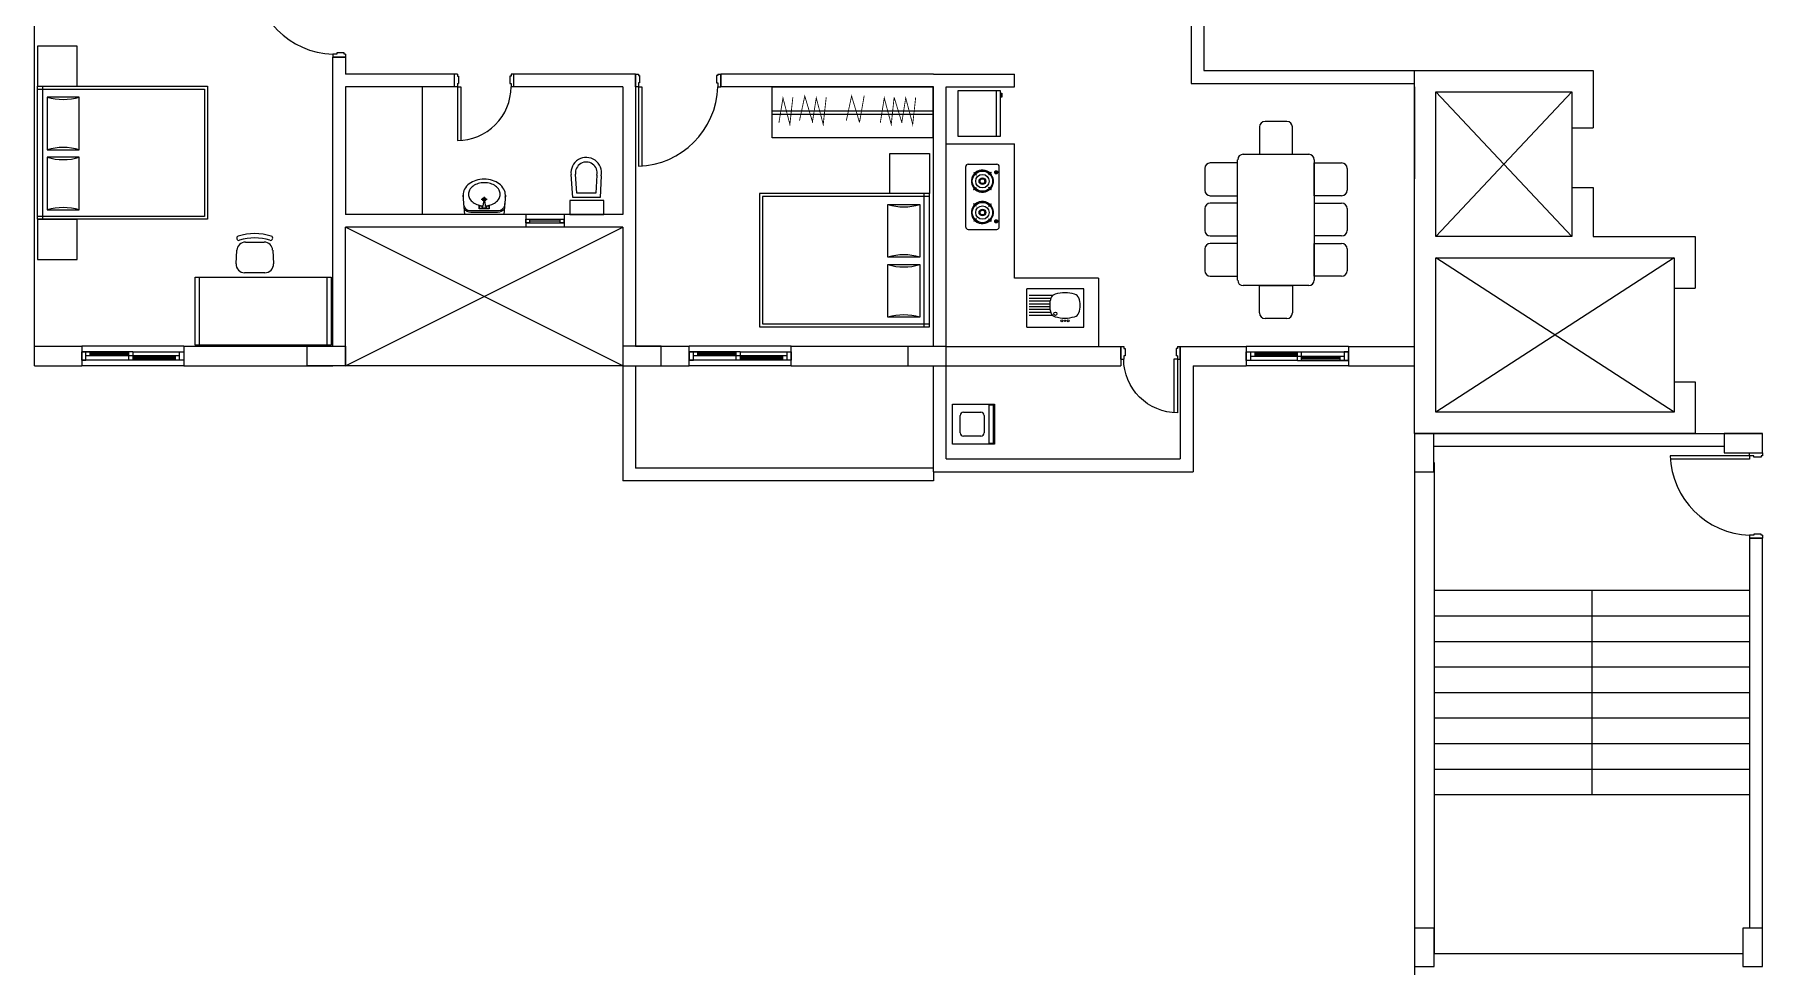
# Model space of a CAD drawing. Header units: inches. Extents: x 1 to 89, y 1 to 111.
# Drawn here: x 43.98 to 64.28, y 76.91 to 87.86 of the extents above; entities that cross this region are included whole.
import ezdxf

# ---------------------------------------------------------------- set-up
doc = ezdxf.new("R2010")
doc.units = ezdxf.units.IN
doc.header["$MEASUREMENT"] = 0
for name, color, linetype, lineweight in [('col', 250, 'Continuous', 25), ('elev 1', 252, 'Continuous', 9), ('FUR', 250, 'Continuous', 9), ('walls', 250, 'Continuous', 18)]:
    doc.layers.add(name, color=color, linetype=linetype, lineweight=lineweight)

msp = doc.modelspace()

# ---------------------------------------------------------------- linework, layer by layer
at = {"layer": 'col'}
for points in [[(47.188, 84.195), (47.638, 84.195), (47.638, 83.965), (47.188, 83.965)], [(51.344, 84.195), (50.894, 84.195), (50.894, 83.965), (51.344, 83.965)], [(54.694, 84.193), (54.244, 84.193), (54.244, 83.963), (54.694, 83.963)], [(60.194, 83.17), (60.194, 82.72), (60.424, 82.72), (60.424, 83.17)], [(63.832, 82.94), (64.282, 82.94), (64.282, 83.17), (63.832, 83.17)], [(60.195, 77.357), (60.195, 76.907), (60.425, 76.907), (60.425, 77.357)], [(64.053, 77.357), (64.052, 76.907), (64.282, 76.907), (64.283, 77.357)]]:
    msp.add_lwpolyline(points, close=True, dxfattribs=at)
at = {"layer": 'elev 1'}
for p, q in [((50.204, 85.742), (49.754, 85.742)), ((47.638, 83.965), (50.894, 85.592)), ((50.894, 83.965), (47.638, 85.592)), ((50.204, 85.592), (49.754, 85.592)), ((45.738, 84.195), (44.538, 84.195)), ((52.874, 84.195), (51.674, 84.195)), ((59.419, 84.193), (58.219, 84.193)), ((45.738, 83.965), (44.538, 83.965)), ((50.894, 83.965), (47.638, 83.965)), ((52.874, 83.965), (51.674, 83.965)), ((59.419, 83.963), (58.219, 83.963)), ((60.425, 81.327), (64.132, 81.327)), ((62.279, 81.327), (62.279, 78.927)), ((60.425, 81.027), (64.132, 81.027)), ((60.425, 80.727), (64.132, 80.727)), ((60.425, 80.427), (64.132, 80.427)), ((60.425, 80.127), (64.132, 80.127)), ((60.425, 79.827), (64.132, 79.827)), ((60.425, 79.527), (64.132, 79.527)), ((60.425, 79.227), (64.132, 79.227)), ((60.425, 78.927), (64.132, 78.927))]:
    msp.add_line(p, q, dxfattribs=at)
at = {"layer": 'FUR'}
for p, q in [((47.638, 87.626), (47.638, 87.592)), ((48.951, 87.392), (48.916, 87.392)), ((49.581, 87.367), (49.566, 87.367)), ((49.566, 87.367), (49.566, 87.282)), ((49.581, 87.392), (49.581, 87.367)), ((49.616, 87.392), (49.581, 87.392)), ((51.044, 87.242), (51.044, 87.392)), ((51.044, 87.392), (51.078, 87.392)), ((51.078, 87.392), (51.078, 87.376)), ((51.078, 87.376), (51.092, 87.376)), ((51.092, 87.29), (51.078, 87.29)), ((51.078, 87.29), (51.078, 87.242)), ((51.092, 87.376), (51.092, 87.29)), ((52.011, 87.392), (52.044, 87.392)), ((44.017, 87.249), (46.016, 87.249)), ((44.017, 85.686), (44.017, 87.249)), ((44.017, 87.216), (45.982, 87.216)), ((44.082, 85.686), (44.082, 87.249)), ((44.509, 87.121), (44.133, 87.121)), ((44.133, 87.121), (44.133, 86.503)), ((44.509, 86.503), (44.509, 87.121)), ((45.982, 87.216), (45.982, 85.719)), ((46.016, 87.249), (46.016, 85.686)), ((48.538, 87.242), (48.538, 85.742)), ((48.951, 87.242), (48.916, 87.242)), ((48.951, 87.282), (48.966, 87.282)), ((48.991, 87.242), (48.991, 86.614)), ((49.566, 87.282), (49.581, 87.282)), ((49.581, 87.282), (49.581, 87.242)), ((49.616, 87.242), (49.581, 87.242)), ((51.078, 87.242), (51.044, 87.242)), ((51.116, 87.242), (51.116, 86.31)), ((54.836, 87.201), (55.327, 87.201)), ((54.836, 86.657), (54.836, 87.201)), ((55.282, 87.201), (55.282, 86.657)), ((55.327, 87.201), (55.327, 86.657)), ((55.338, 87.168), (55.348, 87.168)), ((55.338, 87.121), (55.338, 87.168)), ((55.348, 87.121), (55.338, 87.121)), ((55.348, 87.168), (55.348, 87.121)), ((62.044, 85.483), (60.444, 87.183)), ((62.044, 87.183), (60.444, 85.483)), ((52.65, 86.962), (54.537, 86.962)), ((52.65, 86.922), (54.537, 86.922)), ((44.133, 86.503), (44.509, 86.503)), ((54.694, 86.574), (55.494, 86.574)), ((55.327, 86.657), (54.836, 86.657)), ((55.494, 84.993), (55.494, 86.574)), ((44.509, 86.414), (44.133, 86.414)), ((44.133, 86.414), (44.133, 85.796)), ((44.509, 85.796), (44.509, 86.414)), ((54.924, 85.595), (54.924, 86.305)), ((54.951, 86.332), (55.289, 86.332)), ((55.317, 85.595), (55.317, 86.305)), ((50.307, 85.94), (50.287, 86.211)), ((50.356, 85.993), (50.34, 86.216)), ((50.589, 86.205), (50.576, 85.993)), ((50.642, 86.198), (50.627, 85.94)), ((55.018, 86.232), (55.022, 86.236)), ((55.044, 86.206), (55.018, 86.232)), ((55.022, 86.236), (55.048, 86.21)), ((55.048, 86.21), (55.044, 86.206)), ((55.219, 86.239), (55.193, 86.212)), ((55.193, 86.212), (55.197, 86.208)), ((55.197, 86.208), (55.223, 86.235)), ((55.223, 86.235), (55.219, 86.239)), ((55.279, 86.223), (55.279, 86.253)), ((55.279, 86.253), (55.283, 86.253)), ((55.283, 86.223), (55.279, 86.223)), ((55.283, 86.253), (55.283, 86.223)), ((50.271, 85.907), (50.271, 85.742)), ((50.671, 85.907), (50.271, 85.907)), ((50.627, 85.94), (50.307, 85.94)), ((50.576, 85.993), (50.356, 85.993)), ((50.671, 85.742), (50.671, 85.907)), ((54.498, 85.988), (52.5, 85.988)), ((52.5, 85.988), (52.5, 84.424)), ((54.498, 85.954), (52.534, 85.954)), ((52.534, 85.954), (52.534, 84.458)), ((54.434, 84.424), (54.434, 85.988)), ((54.498, 84.424), (54.498, 85.988)), ((55.015, 86.034), (55.042, 86.061)), ((55.019, 86.03), (55.015, 86.034)), ((55.019, 85.87), (55.015, 85.866)), ((55.015, 85.866), (55.042, 85.839)), ((55.046, 86.057), (55.019, 86.03)), ((55.046, 85.843), (55.019, 85.87)), ((55.042, 86.061), (55.046, 86.057)), ((55.194, 86.063), (55.19, 86.059)), ((55.19, 86.059), (55.217, 86.033)), ((55.19, 85.841), (55.217, 85.867)), ((55.221, 86.037), (55.194, 86.063)), ((55.217, 86.033), (55.221, 86.037)), ((55.217, 85.867), (55.221, 85.863)), ((45.982, 85.719), (44.017, 85.719)), ((46.016, 85.686), (44.017, 85.686)), ((44.017, 85.686), (44.484, 85.686)), ((44.133, 85.796), (44.509, 85.796)), ((49.754, 85.688), (49.754, 85.646)), ((49.754, 85.688), (50.204, 85.688)), ((49.798, 85.667), (50.16, 85.667)), ((50.204, 85.646), (50.204, 85.688)), ((50.271, 85.742), (50.671, 85.742)), ((54.007, 85.241), (54.007, 85.859)), ((54.007, 85.859), (54.383, 85.859)), ((54.383, 85.859), (54.383, 85.241)), ((55.044, 85.694), (55.018, 85.668)), ((55.018, 85.668), (55.022, 85.664)), ((55.022, 85.664), (55.048, 85.69)), ((55.042, 85.839), (55.046, 85.843)), ((55.048, 85.69), (55.044, 85.694)), ((55.194, 85.837), (55.19, 85.841)), ((55.193, 85.688), (55.197, 85.692)), ((55.219, 85.661), (55.193, 85.688)), ((55.221, 85.863), (55.194, 85.837)), ((55.197, 85.692), (55.223, 85.665)), ((55.223, 85.665), (55.219, 85.661)), ((55.279, 85.677), (55.279, 85.647)), ((55.283, 85.677), (55.279, 85.677)), ((55.283, 85.647), (55.283, 85.677)), ((49.754, 85.646), (50.204, 85.646)), ((54.951, 85.567), (55.289, 85.567)), ((55.279, 85.647), (55.283, 85.647)), ((46.351, 85.162), (46.36, 85.322)), ((46.46, 85.417), (46.681, 85.417)), ((46.781, 85.322), (46.79, 85.162)), ((46.69, 85.057), (46.451, 85.057)), ((54.383, 85.241), (54.007, 85.241)), ((54.007, 84.535), (54.007, 85.153)), ((54.007, 85.153), (54.383, 85.153)), ((54.383, 85.153), (54.383, 84.535)), ((63.244, 83.42), (60.444, 85.233)), ((63.244, 85.233), (60.444, 83.42)), ((45.87, 84.207), (45.87, 85.007)), ((45.87, 85.007), (47.47, 85.007)), ((45.92, 84.207), (45.92, 85.007)), ((47.42, 84.207), (47.42, 85.007)), ((47.47, 85.007), (47.47, 84.207)), ((56.481, 84.993), (55.494, 84.993)), ((55.64, 84.419), (55.64, 84.868)), ((56.312, 84.868), (55.64, 84.868)), ((56.312, 84.419), (56.312, 84.868)), ((56.481, 84.993), (56.481, 84.193)), ((55.943, 84.79), (55.67, 84.79)), ((55.923, 84.757), (55.67, 84.757)), ((55.914, 84.723), (55.67, 84.723)), ((55.909, 84.69), (55.67, 84.69)), ((55.909, 84.657), (55.67, 84.657)), ((52.534, 84.458), (54.498, 84.458)), ((54.383, 84.535), (54.007, 84.535)), ((55.914, 84.624), (55.67, 84.624)), ((55.923, 84.59), (55.67, 84.59)), ((55.943, 84.557), (55.67, 84.557)), ((52.5, 84.424), (54.498, 84.424)), ((55.64, 84.419), (56.312, 84.419)), ((44.538, 84.13), (44.638, 84.13)), ((44.538, 84.13), (44.538, 84.03)), ((44.588, 84.13), (44.538, 84.13)), ((44.538, 84.03), (44.538, 84.13)), ((45.138, 84.13), (44.588, 84.13)), ((44.588, 84.03), (44.588, 84.13)), ((44.588, 84.03), (44.588, 84.13)), ((44.588, 84.03), (44.588, 84.13)), ((44.638, 84.08), (44.588, 84.08)), ((44.638, 84.08), (44.638, 84.13)), ((44.638, 84.115), (45.088, 84.115)), ((44.638, 84.105), (45.088, 84.105)), ((44.638, 84.095), (45.088, 84.095)), ((45.088, 84.08), (44.638, 84.08)), ((45.088, 84.13), (45.088, 84.03)), ((45.688, 84.08), (45.088, 84.08)), ((45.138, 84.13), (45.738, 84.13)), ((45.138, 84.13), (45.138, 84.08)), ((45.138, 84.08), (45.138, 84.03)), ((45.638, 84.065), (45.138, 84.065)), ((45.638, 84.055), (45.138, 84.055)), ((45.638, 84.045), (45.138, 84.045)), ((45.638, 84.03), (45.638, 84.08)), ((45.688, 84.13), (45.738, 84.13)), ((45.688, 84.03), (45.688, 84.13)), ((45.688, 84.03), (45.688, 84.13)), ((45.738, 84.13), (45.738, 84.03)), ((45.738, 84.13), (45.738, 84.03)), ((47.47, 84.207), (45.87, 84.207)), ((51.674, 84.13), (51.774, 84.13)), ((51.674, 84.13), (51.674, 84.03)), ((51.724, 84.13), (51.674, 84.13)), ((51.674, 84.03), (51.674, 84.13)), ((52.274, 84.13), (51.724, 84.13)), ((51.724, 84.03), (51.724, 84.13)), ((51.724, 84.03), (51.724, 84.13)), ((51.724, 84.03), (51.724, 84.13)), ((51.774, 84.08), (51.724, 84.08)), ((51.774, 84.08), (51.774, 84.13)), ((51.774, 84.115), (52.224, 84.115)), ((51.774, 84.105), (52.224, 84.105)), ((51.774, 84.095), (52.224, 84.095)), ((52.224, 84.08), (51.774, 84.08)), ((52.224, 84.13), (52.224, 84.03)), ((52.824, 84.08), (52.224, 84.08)), ((52.274, 84.13), (52.874, 84.13)), ((52.274, 84.13), (52.274, 84.08)), ((52.274, 84.08), (52.274, 84.03)), ((52.774, 84.065), (52.274, 84.065)), ((52.774, 84.055), (52.274, 84.055)), ((52.774, 84.045), (52.274, 84.045)), ((52.774, 84.03), (52.774, 84.08)), ((52.824, 84.13), (52.874, 84.13)), ((52.824, 84.03), (52.824, 84.13)), ((52.824, 84.03), (52.824, 84.13)), ((52.874, 84.13), (52.874, 84.03)), ((52.874, 84.13), (52.874, 84.03)), ((56.744, 84.193), (56.779, 84.193)), ((56.744, 84.043), (56.779, 84.043)), ((56.779, 84.193), (56.779, 84.168)), ((56.779, 84.168), (56.794, 84.168)), ((56.779, 84.083), (56.779, 84.043)), ((56.794, 84.083), (56.779, 84.083)), ((56.794, 84.168), (56.794, 84.083)), ((57.369, 84.043), (57.369, 83.415)), ((57.409, 84.083), (57.394, 84.083)), ((57.409, 84.193), (57.444, 84.193)), ((57.409, 84.043), (57.444, 84.043)), ((58.219, 84.128), (58.869, 84.128)), ((58.219, 84.028), (58.219, 84.128)), ((58.219, 84.028), (58.219, 84.128)), ((58.269, 84.128), (58.269, 84.028)), ((58.269, 84.128), (58.269, 84.028)), ((58.269, 84.078), (58.869, 84.078)), ((58.319, 84.128), (58.319, 84.078)), ((58.319, 84.113), (58.819, 84.113)), ((58.319, 84.103), (58.819, 84.103)), ((58.319, 84.093), (58.819, 84.093)), ((58.819, 84.128), (59.419, 84.128)), ((58.819, 84.078), (58.819, 84.128)), ((58.819, 84.028), (58.819, 84.078)), ((58.869, 84.028), (58.869, 84.128)), ((58.869, 84.078), (59.319, 84.078)), ((59.319, 84.063), (58.869, 84.063)), ((59.319, 84.053), (58.869, 84.053)), ((59.319, 84.043), (58.869, 84.043)), ((59.319, 84.078), (59.319, 84.028)), ((59.319, 84.078), (59.369, 84.078)), ((59.369, 84.128), (59.369, 84.028)), ((59.419, 84.128), (59.369, 84.128)), ((59.369, 84.128), (59.369, 84.028)), ((59.369, 84.128), (59.369, 84.028)), ((59.419, 84.028), (59.419, 84.128)), ((59.419, 84.128), (59.419, 84.028)), ((45.138, 84.03), (44.538, 84.03)), ((44.538, 84.03), (44.588, 84.03)), ((45.738, 84.03), (45.088, 84.03)), ((52.274, 84.03), (51.674, 84.03)), ((51.674, 84.03), (51.724, 84.03)), ((52.874, 84.03), (52.224, 84.03)), ((58.819, 84.028), (58.219, 84.028)), ((58.269, 84.028), (58.219, 84.028)), ((58.819, 84.028), (59.369, 84.028)), ((59.419, 84.028), (59.319, 84.028)), ((59.369, 84.028), (59.419, 84.028)), ((54.768, 83.042), (54.768, 83.515)), ((54.768, 83.515), (55.26, 83.515)), ((55.198, 83.053), (55.198, 83.504)), ((55.198, 83.504), (55.246, 83.504)), ((55.246, 83.504), (55.246, 83.053)), ((55.26, 83.515), (55.26, 83.042)), ((54.857, 83.178), (54.857, 83.379)), ((54.898, 83.42), (55.099, 83.42)), ((55.14, 83.379), (55.14, 83.178)), ((55.26, 83.042), (54.768, 83.042)), ((55.099, 83.137), (54.898, 83.137)), ((55.246, 83.053), (55.198, 83.053)), ((64.132, 82.868), (63.2, 82.868)), ((64.132, 82.94), (64.282, 82.94)), ((64.132, 82.907), (64.132, 82.94)), ((64.18, 82.907), (64.132, 82.907)), ((64.18, 82.892), (64.18, 82.907)), ((64.266, 82.892), (64.18, 82.892)), ((64.282, 82.907), (64.266, 82.907)), ((64.266, 82.907), (64.266, 82.892)), ((64.282, 82.94), (64.282, 82.907)), ((64.282, 81.974), (64.282, 81.94))]:
    msp.add_line(p, q, dxfattribs=at)
at = {"layer": 'FUR', "ltscale": 6}
for p, q in [((58.374, 86.771), (58.374, 86.45)), ((58.696, 86.835), (58.439, 86.835)), ((58.76, 86.45), (58.76, 86.771)), ((57.732, 86.284), (57.732, 86.027)), ((58.117, 86.349), (57.796, 86.349)), ((58.117, 84.971), (58.117, 86.385)), ((58.117, 85.963), (58.117, 86.349)), ((58.182, 86.45), (58.953, 86.45)), ((58.374, 86.45), (58.76, 86.45)), ((59.017, 86.385), (59.017, 84.971)), ((59.017, 86.349), (59.339, 86.349)), ((59.017, 85.963), (59.017, 86.349)), ((59.403, 86.284), (59.403, 86.027)), ((57.796, 85.963), (58.117, 85.963)), ((58.117, 85.876), (57.796, 85.876)), ((59.339, 85.963), (59.017, 85.963)), ((59.017, 85.876), (59.339, 85.876)), ((57.732, 85.811), (57.732, 85.554)), ((59.403, 85.811), (59.403, 85.554)), ((57.796, 85.49), (58.117, 85.49)), ((59.339, 85.49), (59.017, 85.49)), ((57.732, 85.338), (57.732, 85.081)), ((58.117, 85.403), (57.796, 85.403)), ((58.117, 85.017), (58.117, 85.403)), ((59.017, 85.017), (59.017, 85.403)), ((59.017, 85.403), (59.339, 85.403)), ((59.403, 85.338), (59.403, 85.081)), ((57.796, 85.017), (58.117, 85.017)), ((58.953, 84.907), (58.182, 84.907)), ((58.374, 84.585), (58.374, 84.907)), ((58.374, 84.907), (58.76, 84.907)), ((58.76, 84.907), (58.76, 84.585)), ((59.339, 85.017), (59.017, 85.017)), ((58.696, 84.521), (58.439, 84.521))]:
    msp.add_line(p, q, dxfattribs=at)
at = {"layer": 'FUR'}
for points in [[(47.488, 88.559), (46.556, 88.559, 0.396451), (47.488, 87.626, 0.396451)], [(48.951, 87.242), (48.951, 86.612, 0.414214), (49.581, 87.242, -351089175974993.375)], [(51.078, 87.242), (51.078, 86.309, 0.396451), (52.011, 87.242, 0.396451)], [(49.515, 85.971, 0.126822), (49.498, 86.039, 0.10607), (49.442, 86.103, 0.085783), (49.364, 86.143, 0.075445), (49.266, 86.157, 0.075445), (49.168, 86.143, 0.085783), (49.09, 86.103, 0.10607), (49.035, 86.039, 0.126822), (49.017, 85.971, 0.045361), (49.019, 85.945, 0.10607)], [(49.454, 85.98, 0.12971), (49.441, 86.029, 0.10642), (49.4, 86.076, 0.084454), (49.341, 86.105, 0.073566), (49.267, 86.116, 0.073566), (49.194, 86.105, 0.084454), (49.135, 86.076, 0.10642), (49.094, 86.029, 0.12971), (49.081, 85.98, 0.12971), (49.094, 85.93, 0.10642), (49.135, 85.883, 0.084454), (49.194, 85.854, 0.058047), (49.252, 85.844, 0.073566)], [(49.505, 85.872), (49.505, 85.867, -0.414214), (49.422, 85.784), (49.266, 85.784), (49.11, 85.784, -0.414214), (49.027, 85.867), (49.027, 85.872)], [(49.293, 85.835), (49.285, 85.835, -0.385832), (49.281, 85.839), (49.276, 85.892, 0.270314), (49.256, 85.892), (49.251, 85.839, -0.385832), (49.247, 85.835), (49.239, 85.835)], [(49.281, 85.843, 0.060302), (49.341, 85.854, 0.084454), (49.4, 85.883, 0.10642), (49.441, 85.93, 0.12971), (49.454, 85.98, 0.12971)], [(49.513, 85.945, 0.045361), (49.515, 85.971, 0.126822)], [(49.5, 85.805, -0.229741), (49.422, 85.767), (49.11, 85.767, -0.229741), (49.032, 85.805)], [(57.409, 84.043), (57.409, 83.413, -0.414214), (56.779, 84.043, 351089175974993.375)], [(64.132, 82.907), (63.2, 82.907, 0.396451), (64.132, 81.974, 0.396451)]]:
    msp.add_lwpolyline(points, format="xyb", dxfattribs=at)
for points in [[(44.017, 87.721), (44.017, 87.249), (44.484, 87.249), (44.484, 87.721)], [(52.65, 86.642), (52.65, 87.242), (54.537, 87.242), (54.537, 86.642)], [(54.498, 86.459), (54.498, 85.988), (54.032, 85.988), (54.032, 86.459)], [(44.017, 85.686), (44.017, 85.214), (44.484, 85.214), (44.484, 85.686)], [(49.754, 85.688), (49.798, 85.688), (49.798, 85.646), (49.754, 85.646)], [(50.16, 85.688), (50.204, 85.688), (50.204, 85.646), (50.16, 85.646)], [(54.032, 84.424), (54.032, 84.424)]]:
    msp.add_lwpolyline(points, close=True, dxfattribs=at)
for points in [[(47.638, 87.626), (47.622, 87.626), (47.622, 87.64), (47.536, 87.64), (47.536, 87.626), (47.488, 87.626), (47.488, 87.592), (47.638, 87.592)], [(48.916, 87.242), (48.916, 87.392)], [(48.951, 87.392), (48.951, 87.367), (48.966, 87.367), (48.966, 87.282)], [(49.616, 87.242), (49.616, 87.392)], [(52.011, 87.392), (52.011, 87.376), (51.996, 87.376), (51.996, 87.29), (52.011, 87.29), (52.011, 87.242), (52.044, 87.242), (52.044, 87.392)], [(48.951, 87.282), (48.951, 87.267), (48.951, 87.242)], [(48.951, 87.242), (48.991, 87.242)], [(51.078, 87.242), (51.116, 87.242)], [(49.515, 85.971), (49.495, 85.742), (49.038, 85.742), (49.017, 85.971)], [(49.3, 85.92), (49.266, 85.92), (49.232, 85.92)], [(49.266, 85.95), (49.266, 85.894)], [(49.281, 85.844), (49.324, 85.844), (49.324, 85.827), (49.324, 85.81), (49.266, 85.81), (49.208, 85.81), (49.208, 85.827), (49.208, 85.844), (49.252, 85.844)], [(49.239, 85.819), (49.293, 85.819)], [(49.241, 85.827), (49.25, 85.827)], [(49.291, 85.827), (49.282, 85.827)], [(56.744, 84.043), (56.744, 84.193)], [(57.409, 84.043), (57.369, 84.043)], [(57.409, 84.193), (57.409, 84.168), (57.394, 84.168), (57.394, 84.083)], [(57.409, 84.083), (57.409, 84.068), (57.409, 84.043)], [(57.444, 84.043), (57.444, 84.193)], [(64.132, 82.907), (64.132, 82.868)], [(64.282, 81.974), (64.266, 81.974), (64.266, 81.988), (64.18, 81.988), (64.18, 81.974), (64.132, 81.974), (64.132, 81.94), (64.282, 81.94)]]:
    msp.add_lwpolyline(points, dxfattribs=at)
at = {"layer": 'FUR', "const_width": 0.01}
for points in [[(52.725, 86.824), (52.729, 86.824), (52.776, 87.111), (52.857, 86.801), (52.892, 87.119)], [(52.97, 86.844), (53.032, 87.134), (53.125, 86.824)], [(53.117, 86.824), (53.121, 86.824), (53.167, 87.111), (53.249, 86.801), (53.284, 87.119)], [(53.52, 86.844), (53.582, 87.134), (53.675, 86.824)], [(53.675, 86.824), (53.73, 87.138)], [(53.916, 86.824), (53.92, 86.824), (53.966, 87.111), (54.048, 86.801), (54.082, 87.119)], [(54.082, 87.119), (54.172, 86.824)], [(54.168, 86.824), (54.172, 86.824), (54.218, 87.111), (54.3, 86.801), (54.335, 87.119)]]:
    msp.add_lwpolyline(points, dxfattribs=at)
at = {"layer": 'FUR'}
for centre, radius in [((55.119, 86.134), 0.119), ((55.119, 86.134), 0.0793), ((55.119, 86.134), 0.0396), ((55.119, 86.134), 0.0281), ((49.266, 85.92), 0.0208), ((49.266, 85.92), 0.0166), ((55.119, 85.765), 0.119), ((49.225, 85.827), 0.0166), ((49.308, 85.827), 0.0166), ((55.119, 85.765), 0.0793), ((55.119, 85.765), 0.0396), ((55.119, 85.765), 0.0281), ((55.976, 84.576), 0.0187), ((56.051, 84.494), 0.0112), ((56.088, 84.494), 0.00747), ((56.125, 84.494), 0.0112)]:
    msp.add_circle(centre, radius, dxfattribs=at)
for centre, radius, start, end in [((44.321, 87.766), 0.672, 253.7398, 286.2602), ((44.321, 85.858), 0.672, 73.7398, 106.2602), ((44.321, 87.059), 0.672, 253.7398, 286.2602), ((50.465, 86.232), 0.18, 349.0899, 186.6178), ((50.465, 86.232), 0.127, 347.6566, 187.0777), ((54.951, 86.305), 0.0273, 90, 180), ((55.289, 86.305), 0.0273, 0, 90), ((55.119, 86.134), 0.13, 30.0671, 27.5204), ((55.27, 86.238), 0.0104, 149.2024, 180), ((55.27, 86.238), 0.0104, 180, 210.7976), ((55.275, 86.235), 0.0165, 124.796, 149.2024), ((55.275, 86.241), 0.0165, 210.7976, 235.204), ((55.279, 86.23), 0.0224, 106.0581, 124.796), ((55.279, 86.246), 0.0224, 235.204, 253.9419), ((55.281, 86.238), 0.0106, 99.9102, 260.0898), ((55.281, 86.222), 0.0305, 90, 106.0581), ((55.281, 86.254), 0.0305, 253.9419, 270), ((55.281, 86.222), 0.0305, 73.9419, 90), ((55.281, 86.254), 0.0305, 270, 286.0581), ((55.281, 86.238), 0.0106, 279.7177, 80.2823), ((55.283, 86.23), 0.0224, 55.204, 73.9419), ((55.283, 86.246), 0.0224, 286.0581, 304.796), ((55.286, 86.235), 0.0165, 30.7976, 55.204), ((55.286, 86.241), 0.0165, 304.796, 329.2024), ((55.292, 86.238), 0.0104, 0, 30.7976), ((55.292, 86.238), 0.0104, 329.2024, 360), ((55.119, 85.765), 0.13, 332.4796, 329.9329), ((44.321, 85.152), 0.672, 73.7398, 106.2602), ((54.195, 86.504), 0.672, 253.7398, 286.2602), ((55.27, 85.662), 0.0104, 149.2024, 180), ((55.27, 85.662), 0.0104, 180, 210.7976), ((55.275, 85.659), 0.0165, 124.796, 149.2024), ((55.279, 85.654), 0.0224, 106.0581, 124.796), ((55.281, 85.662), 0.0106, 99.9102, 260.0898), ((55.281, 85.646), 0.0305, 90, 106.0581), ((55.281, 85.646), 0.0305, 73.9419, 90), ((55.281, 85.662), 0.0106, 279.7177, 80.2823), ((55.283, 85.654), 0.0224, 55.204, 73.9419), ((55.286, 85.659), 0.0165, 30.7976, 55.204), ((55.292, 85.662), 0.0104, 0, 30.7976), ((55.292, 85.662), 0.0104, 329.2024, 360), ((46.384, 85.463), 0.025, 107.3656, 287.3656), ((46.57, 84.867), 0.65, 72.6344, 107.3656), ((46.57, 84.867), 0.6, 72.6344, 107.3656), ((46.757, 85.463), 0.025, 252.6344, 72.6344), ((54.951, 85.595), 0.0273, 180, 270), ((55.275, 85.665), 0.0165, 210.7976, 235.204), ((55.279, 85.67), 0.0224, 235.204, 253.9419), ((55.281, 85.677), 0.0305, 253.9419, 270), ((55.281, 85.677), 0.0305, 270, 286.0581), ((55.283, 85.67), 0.0224, 286.0581, 304.796), ((55.289, 85.595), 0.0273, 270, 0), ((55.286, 85.665), 0.0165, 304.796, 329.2024), ((46.46, 85.317), 0.1, 90, 176.8202), ((46.681, 85.317), 0.1, 3.1798, 90), ((54.195, 84.597), 0.672, 73.7398, 106.2602), ((46.451, 85.157), 0.1, 176.8202, 270), ((46.69, 85.157), 0.1, 270, 3.1798), ((54.195, 85.798), 0.672, 253.7398, 286.2602), ((56.163, 84.674), 0.254, 159.8705, 200.1295), ((55.994, 84.735), 0.0747, 105.8118, 159.8705), ((55.994, 84.735), 0.0747, 105.8118, 159.8705), ((56.088, 84.405), 0.418, 74.1882, 105.8118), ((56.182, 84.735), 0.0747, 20.1295, 74.1882), ((56.182, 84.735), 0.0747, 20.1295, 74.1882), ((56.013, 84.674), 0.254, 339.8705, 20.1295), ((54.195, 83.89), 0.672, 73.7398, 106.2602), ((55.994, 84.612), 0.0747, 200.1295, 254.1882), ((55.994, 84.612), 0.0747, 200.1295, 254.1882), ((56.088, 84.943), 0.418, 254.1882, 285.8118), ((56.182, 84.612), 0.0747, 285.8118, 339.8705), ((56.182, 84.612), 0.0747, 285.8118, 339.8705), ((54.898, 83.379), 0.0412, 90, 180), ((55.099, 83.379), 0.0412, 0, 90), ((54.898, 83.178), 0.0412, 180, 270), ((55.099, 83.178), 0.0412, 270, 0)]:
    msp.add_arc(centre, radius, start, end, dxfattribs=at)
at = {"layer": 'FUR', "ltscale": 6}
for centre, start, end in [((58.439, 86.771), 90, 180), ((58.696, 86.771), 0, 90), ((57.796, 86.284), 90, 180), ((58.182, 86.385), 90, 180), ((58.953, 86.385), 0, 90), ((59.339, 86.284), 0, 90), ((57.796, 86.027), 180, 270), ((57.796, 85.811), 90, 180), ((59.339, 86.027), 270, 0), ((59.339, 85.811), 0, 90), ((57.796, 85.554), 180, 270), ((59.339, 85.554), 270, 0), ((57.796, 85.338), 90, 180), ((59.339, 85.338), 0, 90), ((57.796, 85.081), 180, 270), ((59.339, 85.081), 270, 0), ((58.182, 84.971), 180, 270), ((58.953, 84.971), 270, 0), ((58.439, 84.585), 180, 270), ((58.696, 84.585), 270, 0)]:
    msp.add_arc(centre, 0.0643, start, end, dxfattribs=at)
at = {"layer": 'walls'}
for p, q in [((43.984, 83.965), (43.984, 93.502)), ((57.571, 88.783), (57.571, 87.283)), ((57.721, 88.633), (57.721, 87.433)), ((47.638, 87.592), (47.488, 87.592)), ((47.488, 84.195), (47.488, 87.592)), ((47.638, 87.592), (47.638, 87.392)), ((48.916, 87.392), (47.638, 87.392)), ((48.916, 87.242), (48.916, 87.392)), ((51.044, 87.392), (49.616, 87.392)), ((49.616, 87.242), (49.616, 87.392)), ((51.044, 87.392), (51.044, 84.195)), ((54.544, 87.392), (52.044, 87.392)), ((52.044, 87.392), (52.044, 87.242)), ((54.544, 87.392), (55.494, 87.392)), ((55.494, 87.242), (55.494, 87.392)), ((57.721, 87.433), (60.194, 87.433)), ((48.916, 87.242), (47.638, 87.242)), ((47.638, 87.242), (47.638, 85.742)), ((50.894, 87.242), (49.616, 87.242)), ((50.894, 87.242), (50.894, 85.742)), ((54.544, 87.242), (52.044, 87.242)), ((54.544, 84.195), (54.544, 87.242)), ((54.694, 84.193), (54.694, 87.242)), ((54.694, 87.242), (55.494, 87.242)), ((57.571, 87.283), (60.194, 87.283)), ((60.194, 87.242), (60.194, 86.163)), ((62.044, 86.761), (62.294, 86.761)), ((62.044, 86.061), (62.294, 86.061)), ((49.754, 85.742), (47.638, 85.742)), ((49.754, 85.742), (49.754, 85.592)), ((50.894, 85.742), (50.204, 85.742)), ((50.204, 85.742), (50.204, 85.592)), ((47.638, 83.965), (47.638, 85.592)), ((49.754, 85.592), (47.638, 85.592)), ((50.894, 85.592), (50.204, 85.592)), ((50.894, 85.592), (50.894, 83.965)), ((63.244, 84.877), (63.494, 84.877)), ((43.988, 84.195), (44.538, 84.195)), ((44.538, 84.195), (44.538, 83.965)), ((45.738, 84.195), (47.488, 84.195)), ((45.738, 84.195), (45.738, 83.965)), ((51.044, 84.195), (51.674, 84.195)), ((51.674, 83.965), (51.674, 84.195)), ((52.874, 84.195), (54.544, 84.195)), ((52.874, 83.965), (52.874, 84.195)), ((54.694, 84.193), (56.744, 84.193)), ((56.744, 84.193), (56.744, 83.963)), ((57.444, 84.193), (58.219, 84.193)), ((57.444, 84.193), (57.444, 82.87)), ((58.219, 84.193), (58.219, 83.963)), ((59.419, 84.193), (60.194, 84.193)), ((59.419, 84.193), (59.419, 83.963)), ((43.984, 83.965), (44.538, 83.965)), ((45.738, 83.965), (47.488, 83.965)), ((50.894, 83.965), (51.674, 83.965)), ((50.894, 83.965), (50.894, 82.613)), ((51.044, 83.965), (51.044, 82.763)), ((52.874, 83.965), (54.544, 83.965)), ((54.544, 82.72), (54.544, 83.965)), ((54.694, 82.87), (54.694, 83.963)), ((54.694, 83.963), (56.744, 83.963)), ((57.594, 83.963), (58.219, 83.963)), ((57.594, 83.963), (57.594, 82.72)), ((59.419, 83.963), (60.194, 83.963)), ((63.244, 83.777), (63.494, 83.777)), ((60.194, 83.17), (64.282, 83.17)), ((64.282, 83.02), (64.282, 83.17)), ((54.694, 82.87), (57.444, 82.87)), ((60.195, 82.977), (60.195, 71.466)), ((60.424, 83.02), (63.832, 83.02)), ((60.425, 82.827), (60.425, 77.057)), ((64.282, 83.02), (64.282, 83.02)), ((54.544, 82.763), (51.044, 82.763)), ((54.544, 82.72), (57.594, 82.72)), ((54.544, 82.72), (54.544, 82.613)), ((60.194, 82.72), (60.195, 82.72)), ((54.544, 82.613), (50.894, 82.613)), ((64.132, 81.94), (64.132, 77.357)), ((64.282, 81.94), (64.132, 81.94)), ((64.282, 76.907), (64.282, 81.94)), ((64.052, 77.057), (60.425, 77.057))]:
    msp.add_line(p, q, dxfattribs=at)
for points in [[(63.494, 83.777), (63.494, 83.17), (60.194, 83.17), (60.194, 87.433), (62.294, 87.433), (62.294, 86.761)], [(62.294, 86.061), (62.294, 85.483)], [(62.294, 85.483), (63.494, 85.483), (63.494, 84.877)], [(63.244, 85.233), (63.244, 83.42), (60.444, 83.42), (60.444, 85.233), (63.244, 85.233)]]:
    msp.add_lwpolyline(points, dxfattribs=at)
msp.add_lwpolyline([(60.444, 85.483), (60.444, 87.183), (62.044, 87.183), (62.044, 85.483)], close=True, dxfattribs=at)

doc.saveas('drawing.dxf')
